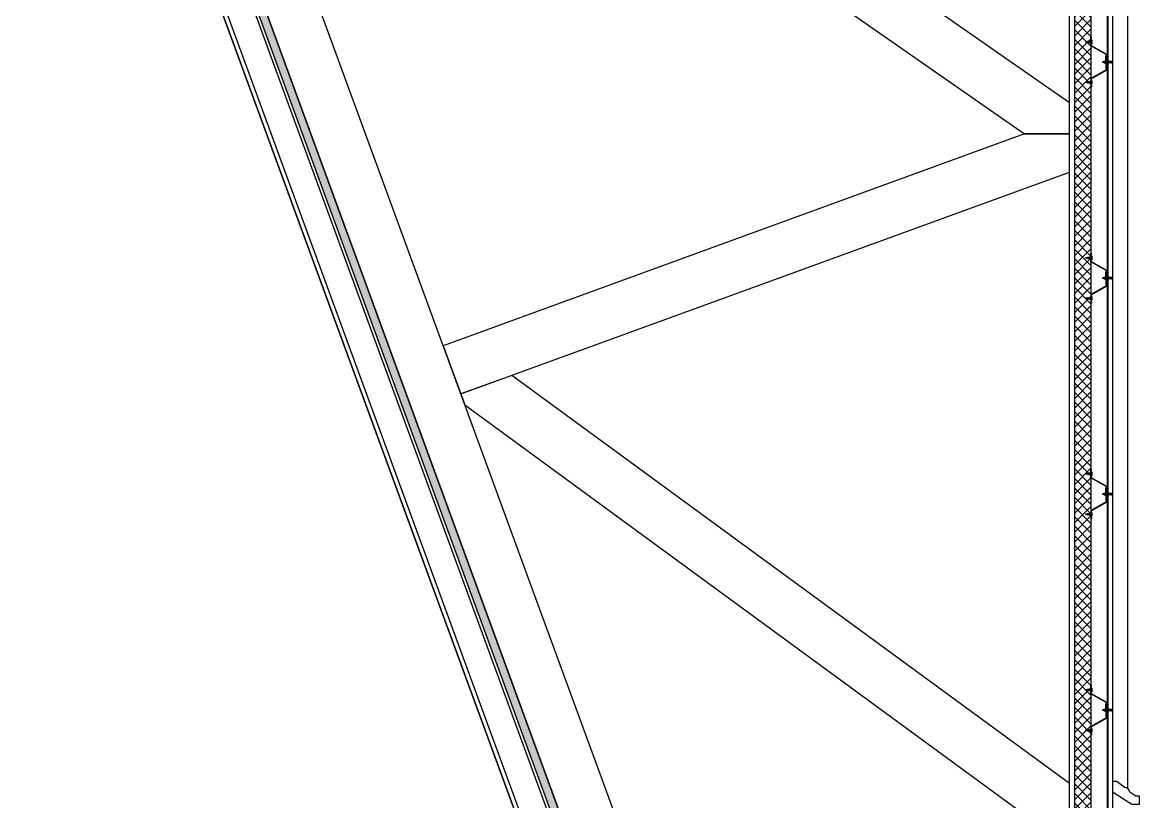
# Model space of a CAD drawing. Header units: inches. Extents: x 203 to 1065, y -1127 to 921.
# Drawn here: x 356.792 to 358.851, y 878.31 to 879.754 of the extents above; entities that cross this region are included whole.
import ezdxf

# ---------------------------------------------------------------- set-up
doc = ezdxf.new("R2010")
doc.units = ezdxf.units.IN
doc.header["$MEASUREMENT"] = 0
doc.linetypes.add('CONTINUA', pattern=[0])
for name, color, linetype in [('CORTE MUROS', 4, 'CONTINUA'), ('CORTE PERFILES Y CERCHA', 3, 'CONTINUA'), ('CORTE PROY', 8, 'CONTINUA')]:
    doc.layers.add(name, color=color, linetype=linetype)

msp = doc.modelspace()

# ---------------------------------------------------------------- hatches: boundary and pattern name
at = {"layer": 'CORTE MUROS', "ltscale": 0.5}
h = msp.add_hatch(dxfattribs=at)
h.set_pattern_fill('ANSI38', color=252, scale=0.05, angle=90.1237, style=0)
h.set_pattern_definition([(135.1236939, (355.679718, 439.0098185), (-0.00440986616, -0.004428948005), []), (225.1236939, (355.679718, 439.0098185), (-0.00439078432, -0.01326776217), [0.015625, -0.009375])])
h.paths.add_polyline_path([(356.8646, 880.809), (356.8505, 880.8038), (358.7794, 875.5395), (358.7935, 875.5446)])
at = {"layer": 'CORTE PERFILES Y CERCHA', "ltscale": 0.5}
h = msp.add_hatch(dxfattribs=at)
h.set_pattern_fill('_USER', color=251, scale=0.0125, angle=135, style=0, double=1, pattern_type=0)
h.set_pattern_definition([(135, (330.188395, 595.680693), (-0.00883883476, -0.00883883476), []), (225, (330.188395, 595.680693), (0.00883883476, -0.00883883476), [])])
h.paths.add_polyline_path([(358.7412, 875.715), (358.7412, 885.903), (358.7712, 885.903), (358.7712, 875.715)])

# ---------------------------------------------------------------- linework, layer by layer
at = {"layer": 'CORTE MUROS'}
for points in [[(356.7923, 880.7825), (358.759, 875.4153), (358.8125, 875.4349), (356.8458, 880.8021)], [(358.759, 875.4153), (356.7923, 880.7825), (356.7998, 880.7853), (358.7665, 875.418)]]:
    msp.add_lwpolyline(points, close=True, dxfattribs=at)
msp.add_lwpolyline([(356.8646, 880.809), (356.8505, 880.8038), (358.7795, 875.5395), (358.7936, 875.5447), (356.8646, 880.809)], dxfattribs=at)
at = {"layer": 'CORTE PERFILES Y CERCHA', "color": 2}
for p, q in [((358.8012, 885.8193), (358.8012, 875.7987)), ((358.8022, 885.8193), (358.8022, 875.7987)), ((358.8112, 885.8193), (358.8112, 875.7987))]:
    msp.add_line(p, q, dxfattribs=at)
at = {"layer": 'CORTE PERFILES Y CERCHA'}
for p, q in [((358.7647, 879.7182), (358.7609, 879.7174)), ((358.7609, 879.7174), (358.7616, 879.7178)), ((358.7616, 879.7174), (358.7609, 879.7174)), ((358.7609, 879.7174), (358.7616, 879.717)), ((358.7647, 879.7182), (358.7616, 879.7178)), ((358.7616, 879.717), (358.7616, 879.7174)), ((358.765, 879.7166), (358.7616, 879.717)), ((358.7651, 879.7186), (358.7647, 879.7182)), ((358.7647, 879.7182), (358.765, 879.7166)), ((358.7655, 879.7163), (358.765, 879.7166)), ((358.7651, 879.7186), (358.7655, 879.7183)), ((358.7655, 879.7163), (358.7651, 879.7186)), ((358.7664, 879.7184), (358.7655, 879.7183)), ((358.7655, 879.7183), (358.766, 879.7165)), ((358.7655, 879.7163), (358.766, 879.7165)), ((358.7669, 879.7164), (358.766, 879.7165)), ((358.7668, 879.7188), (358.7664, 879.7184)), ((358.7664, 879.7184), (358.7669, 879.7164)), ((358.7668, 879.7188), (358.7673, 879.7185)), ((358.7674, 879.716), (358.7668, 879.7188)), ((358.7674, 879.716), (358.7669, 879.7164)), ((358.7682, 879.7186), (358.7673, 879.7185)), ((358.7673, 879.7185), (358.7678, 879.7163)), ((358.7674, 879.716), (358.7678, 879.7163)), ((358.7687, 879.7162), (358.7678, 879.7163)), ((358.7686, 879.7191), (358.7682, 879.7186)), ((358.7682, 879.7186), (358.7687, 879.7162)), ((358.7686, 879.7191), (358.769, 879.7187)), ((358.7692, 879.7157), (358.7686, 879.7191)), ((358.7692, 879.7157), (358.7687, 879.7162)), ((358.77, 879.7188), (358.769, 879.7187)), ((358.769, 879.7187), (358.7697, 879.7161)), ((358.7692, 879.7157), (358.7697, 879.7161)), ((358.7707, 879.716), (358.7697, 879.7161)), ((358.7704, 879.7194), (358.77, 879.7188)), ((358.77, 879.7188), (358.7707, 879.716)), ((358.7704, 879.7194), (358.7708, 879.7189)), ((358.7711, 879.7154), (358.7704, 879.7194)), ((358.7711, 879.7154), (358.7707, 879.716)), ((358.7716, 879.719), (358.7708, 879.7189)), ((358.7708, 879.7189), (358.7716, 879.7159)), ((358.7711, 879.7154), (358.7716, 879.7159)), ((358.7712, 879.7189), (358.7712, 879.7259)), ((358.7712, 879.7104), (358.7712, 879.7155)), ((358.7716, 879.719), (358.7716, 879.7259)), ((358.7716, 879.7259), (358.7716, 879.7259)), ((358.7716, 879.724), (358.7716, 879.7259)), ((358.7716, 879.724), (358.772, 879.724)), ((358.772, 879.7209), (358.7716, 879.7204)), ((358.7716, 879.7144), (358.7716, 879.7204)), ((358.7716, 879.719), (358.7716, 879.7159)), ((358.7716, 879.7106), (358.7716, 879.7159)), ((358.772, 879.714), (358.7716, 879.7144)), ((358.772, 879.724), (358.772, 879.7259)), ((358.772, 879.7209), (358.772, 879.714)), ((358.7721, 879.721), (358.7721, 879.7139)), ((358.7729, 879.721), (358.7729, 879.7139)), ((358.7734, 879.7174), (358.7729, 879.7174)), ((358.7942, 879.6793), (358.7919, 879.68)), ((358.7943, 879.6793), (358.7947, 879.681)), ((358.7946, 879.6789), (358.7943, 879.6793)), ((358.795, 879.6813), (358.7946, 879.6789)), ((358.7946, 879.6789), (358.7949, 879.6791)), ((358.795, 879.6813), (358.7947, 879.681)), ((358.7949, 879.6791), (358.7953, 879.681)), ((358.7955, 879.6789), (358.7949, 879.6791)), ((358.795, 879.6813), (358.7953, 879.681)), ((358.7961, 879.6812), (358.7953, 879.681)), ((358.7955, 879.6789), (358.7961, 879.6812)), ((358.7958, 879.6785), (358.7955, 879.6789)), ((358.7964, 879.6815), (358.7958, 879.6785)), ((358.7958, 879.6785), (358.7962, 879.6789)), ((358.7964, 879.6815), (358.7961, 879.6812)), ((358.7962, 879.6789), (358.7967, 879.6812)), ((358.7968, 879.6789), (358.7962, 879.6789)), ((358.7964, 879.6815), (358.7967, 879.6812)), ((358.7974, 879.6812), (358.7967, 879.6812)), ((358.7968, 879.6789), (358.7974, 879.6812)), ((358.7972, 879.6785), (358.7968, 879.6789)), ((358.7977, 879.6815), (358.7972, 879.6785)), ((358.7972, 879.6785), (358.7975, 879.6789)), ((358.7977, 879.6815), (358.7974, 879.6812)), ((358.7975, 879.6789), (358.7981, 879.6812)), ((358.7982, 879.6789), (358.7975, 879.6789)), ((358.7977, 879.6815), (358.7981, 879.6812)), ((358.7987, 879.6812), (358.7981, 879.6812)), ((358.7982, 879.6789), (358.7987, 879.6812)), ((358.7985, 879.6785), (358.7982, 879.6789)), ((358.7991, 879.6815), (358.7985, 879.6785)), ((358.7985, 879.6785), (358.7989, 879.6789)), ((358.7991, 879.6815), (358.7987, 879.6812)), ((358.7989, 879.6789), (358.7994, 879.6812)), ((358.7995, 879.6789), (358.7989, 879.6789)), ((358.7991, 879.6815), (358.7994, 879.6812)), ((358.8001, 879.6812), (358.7994, 879.6812)), ((358.7995, 879.6789), (358.8001, 879.6812)), ((358.7999, 879.6785), (358.7995, 879.6789)), ((358.8004, 879.6815), (358.7999, 879.6785)), ((358.7999, 879.6785), (358.8002, 879.6789)), ((358.8004, 879.6815), (358.8001, 879.6812)), ((358.8002, 879.6789), (358.8008, 879.6812)), ((358.8009, 879.6789), (358.8002, 879.6789)), ((358.8004, 879.6815), (358.8008, 879.6812)), ((358.8014, 879.6812), (358.8008, 879.6812)), ((358.8009, 879.6789), (358.8014, 879.6812)), ((358.8012, 879.6785), (358.8009, 879.6789)), ((358.8018, 879.6815), (358.8012, 879.6785)), ((358.8012, 879.6785), (358.8016, 879.6789)), ((358.8018, 879.6815), (358.8014, 879.6812)), ((358.8016, 879.6789), (358.8021, 879.6812)), ((358.8023, 879.6789), (358.8016, 879.6789)), ((358.8018, 879.6815), (358.8021, 879.6812)), ((358.8028, 879.6812), (358.8021, 879.6812)), ((358.8028, 879.6812), (358.8021, 879.6812)), ((358.8023, 879.6789), (358.8028, 879.6812)), ((358.8023, 879.6789), (358.8028, 879.6812)), ((358.8026, 879.6785), (358.8023, 879.6789)), ((358.8032, 879.6815), (358.8026, 879.6785)), ((358.8026, 879.6785), (358.803, 879.6789)), ((358.8032, 879.6815), (358.8028, 879.6812)), ((358.803, 879.6789), (358.8035, 879.6812)), ((358.8036, 879.6789), (358.803, 879.6789)), ((358.8032, 879.6815), (358.8035, 879.6812)), ((358.8042, 879.6812), (358.8035, 879.6812)), ((358.8036, 879.6789), (358.8042, 879.6812)), ((358.8036, 879.6789), (358.8042, 879.6812)), ((358.8036, 879.6789), (358.8042, 879.6812)), ((358.804, 879.6785), (358.8036, 879.6789)), ((358.8045, 879.6815), (358.804, 879.6785)), ((358.804, 879.6785), (358.8043, 879.6789)), ((358.8045, 879.6815), (358.8042, 879.6812)), ((358.8043, 879.6789), (358.8049, 879.6812)), ((358.805, 879.6789), (358.8043, 879.6789)), ((358.8045, 879.6815), (358.8049, 879.6812)), ((358.8055, 879.6812), (358.8049, 879.6812)), ((358.805, 879.6789), (358.8055, 879.6812)), ((358.805, 879.6789), (358.8055, 879.6812)), ((358.805, 879.6789), (358.8055, 879.6812)), ((358.8053, 879.6785), (358.805, 879.6789)), ((358.8059, 879.6815), (358.8053, 879.6785)), ((358.8053, 879.6785), (358.8057, 879.6789)), ((358.8059, 879.6815), (358.8055, 879.6812)), ((358.8057, 879.6789), (358.8062, 879.6812)), ((358.8063, 879.6789), (358.8057, 879.6789)), ((358.8059, 879.6815), (358.8062, 879.6812)), ((358.8069, 879.6812), (358.8062, 879.6812)), ((358.8063, 879.6789), (358.8069, 879.6812)), ((358.8067, 879.6785), (358.8063, 879.6789)), ((358.8072, 879.6815), (358.8067, 879.6785)), ((358.8067, 879.6785), (358.807, 879.6789)), ((358.8072, 879.6815), (358.8069, 879.6812)), ((358.8072, 879.6815), (358.8069, 879.6812)), ((358.807, 879.6789), (358.8076, 879.6812)), ((358.8077, 879.6789), (358.807, 879.6789)), ((358.8072, 879.6815), (358.8076, 879.6812)), ((358.8072, 879.6815), (358.8076, 879.6812)), ((358.8082, 879.6812), (358.8076, 879.6812)), ((358.8077, 879.6789), (358.8082, 879.6812)), ((358.808, 879.6785), (358.8077, 879.6789)), ((358.8086, 879.6815), (358.808, 879.6785)), ((358.808, 879.6785), (358.8084, 879.6789)), ((358.8086, 879.6815), (358.8082, 879.6812)), ((358.8086, 879.6815), (358.8082, 879.6812)), ((358.8083, 879.6789), (358.8089, 879.6812)), ((358.8096, 879.6789), (358.8083, 879.6789)), ((358.8089, 879.6789), (358.8084, 879.6789)), ((358.8086, 879.6815), (358.8089, 879.6812)), ((358.8086, 879.6815), (358.8089, 879.6812)), ((358.8095, 879.6812), (358.8089, 879.6812)), ((358.8096, 879.6812), (358.8089, 879.6812)), ((358.8112, 879.6826), (358.8096, 879.6812)), ((358.8112, 879.6775), (358.8096, 879.6789)), ((358.8112, 879.68), (358.8108, 879.68)), ((358.8112, 879.6775), (358.8112, 879.6826)), ((358.7712, 879.6497), (358.7712, 879.6446)), ((358.7716, 879.6494), (358.7716, 879.6442)), ((358.7609, 879.6427), (358.7616, 879.6431)), ((358.7616, 879.6427), (358.7609, 879.6427)), ((358.7609, 879.6427), (358.7616, 879.6422)), ((358.7647, 879.6419), (358.7609, 879.6427)), ((358.765, 879.6434), (358.7616, 879.6431)), ((358.7616, 879.6431), (358.7616, 879.6427)), ((358.7647, 879.6419), (358.7616, 879.6422)), ((358.7647, 879.6419), (358.765, 879.6435)), ((358.7651, 879.6415), (358.7647, 879.6419)), ((358.7655, 879.6438), (358.765, 879.6435)), ((358.7655, 879.6438), (358.7651, 879.6415)), ((358.7651, 879.6415), (358.7655, 879.6418)), ((358.7655, 879.6438), (358.766, 879.6436)), ((358.7655, 879.6418), (358.766, 879.6436)), ((358.7664, 879.6417), (358.7655, 879.6418)), ((358.7669, 879.6437), (358.766, 879.6436)), ((358.7664, 879.6417), (358.7669, 879.6437)), ((358.7668, 879.6412), (358.7664, 879.6417)), ((358.7674, 879.6441), (358.7668, 879.6412)), ((358.7668, 879.6412), (358.7673, 879.6416)), ((358.7674, 879.6441), (358.7669, 879.6437)), ((358.7673, 879.6416), (358.7678, 879.6438)), ((358.7682, 879.6415), (358.7673, 879.6416)), ((358.7674, 879.6441), (358.7678, 879.6438)), ((358.7687, 879.6439), (358.7678, 879.6438)), ((358.7682, 879.6415), (358.7687, 879.6439)), ((358.7686, 879.641), (358.7682, 879.6415)), ((358.7692, 879.6444), (358.7686, 879.641)), ((358.7686, 879.641), (358.769, 879.6414)), ((358.7692, 879.6444), (358.7687, 879.6439)), ((358.769, 879.6414), (358.7697, 879.644)), ((358.77, 879.6413), (358.769, 879.6414)), ((358.7692, 879.6444), (358.7697, 879.644)), ((358.7707, 879.6441), (358.7697, 879.644)), ((358.77, 879.6413), (358.7707, 879.6441)), ((358.7704, 879.6407), (358.77, 879.6413)), ((358.7711, 879.6447), (358.7704, 879.6407)), ((358.7704, 879.6407), (358.7708, 879.6412)), ((358.7711, 879.6447), (358.7707, 879.6441)), ((358.7708, 879.6412), (358.7716, 879.6442)), ((358.7716, 879.6411), (358.7708, 879.6412)), ((358.7711, 879.6447), (358.7716, 879.6442)), ((358.7712, 879.6412), (358.7712, 879.6342)), ((358.772, 879.6461), (358.7716, 879.6457)), ((358.7716, 879.6457), (358.7716, 879.6442)), ((358.7716, 879.6411), (358.7716, 879.6442)), ((358.7716, 879.6411), (358.7716, 879.6342)), ((358.7716, 879.6411), (358.7716, 879.6397)), ((358.772, 879.6392), (358.7716, 879.6397)), ((358.7716, 879.6361), (358.7716, 879.6342)), ((358.7716, 879.6361), (358.772, 879.6361)), ((358.7716, 879.6342), (358.7716, 879.6342)), ((358.772, 879.6392), (358.772, 879.6461)), ((358.772, 879.6361), (358.772, 879.6342)), ((358.7721, 879.6391), (358.7721, 879.6462)), ((358.7729, 879.6391), (358.7729, 879.6462)), ((358.7734, 879.6427), (358.7729, 879.6427)), ((358.7712, 879.3189), (358.7712, 879.3259)), ((358.7716, 879.319), (358.7716, 879.3259)), ((358.7716, 879.3259), (358.7716, 879.3259)), ((358.7716, 879.324), (358.7716, 879.3259)), ((358.7716, 879.324), (358.772, 879.324)), ((358.772, 879.3209), (358.7716, 879.3204)), ((358.7716, 879.3144), (358.7716, 879.3204)), ((358.772, 879.324), (358.772, 879.3259)), ((358.772, 879.3209), (358.772, 879.314)), ((358.7721, 879.321), (358.7721, 879.3139)), ((358.7729, 879.321), (358.7729, 879.3139)), ((358.7647, 879.3182), (358.7609, 879.3174)), ((358.7609, 879.3174), (358.7616, 879.3178)), ((358.7616, 879.3174), (358.7609, 879.3174)), ((358.7609, 879.3174), (358.7616, 879.317)), ((358.7647, 879.3182), (358.7616, 879.3178)), ((358.7616, 879.317), (358.7616, 879.3174)), ((358.765, 879.3166), (358.7616, 879.317)), ((358.7651, 879.3186), (358.7647, 879.3182)), ((358.7647, 879.3182), (358.765, 879.3166)), ((358.7655, 879.3163), (358.765, 879.3166)), ((358.7651, 879.3186), (358.7655, 879.3183)), ((358.7655, 879.3163), (358.7651, 879.3186)), ((358.7664, 879.3184), (358.7655, 879.3183)), ((358.7655, 879.3183), (358.766, 879.3165)), ((358.7655, 879.3163), (358.766, 879.3165)), ((358.7669, 879.3164), (358.766, 879.3165)), ((358.7668, 879.3188), (358.7664, 879.3184)), ((358.7664, 879.3184), (358.7669, 879.3164)), ((358.7668, 879.3188), (358.7673, 879.3185)), ((358.7674, 879.316), (358.7668, 879.3188)), ((358.7674, 879.316), (358.7669, 879.3164)), ((358.7682, 879.3186), (358.7673, 879.3185)), ((358.7673, 879.3185), (358.7678, 879.3163)), ((358.7674, 879.316), (358.7678, 879.3163)), ((358.7687, 879.3162), (358.7678, 879.3163)), ((358.7686, 879.3191), (358.7682, 879.3186)), ((358.7682, 879.3186), (358.7687, 879.3162)), ((358.7686, 879.3191), (358.769, 879.3187)), ((358.7692, 879.3157), (358.7686, 879.3191)), ((358.7692, 879.3157), (358.7687, 879.3162)), ((358.77, 879.3188), (358.769, 879.3187)), ((358.769, 879.3187), (358.7697, 879.3161)), ((358.7692, 879.3157), (358.7697, 879.3161)), ((358.7707, 879.316), (358.7697, 879.3161)), ((358.7704, 879.3194), (358.77, 879.3188)), ((358.77, 879.3188), (358.7707, 879.316)), ((358.7704, 879.3194), (358.7708, 879.3189)), ((358.7711, 879.3154), (358.7704, 879.3194)), ((358.7711, 879.3154), (358.7707, 879.316)), ((358.7716, 879.319), (358.7708, 879.3189)), ((358.7708, 879.3189), (358.7716, 879.3159)), ((358.7711, 879.3154), (358.7716, 879.3159)), ((358.7712, 879.3104), (358.7712, 879.3155)), ((358.7716, 879.319), (358.7716, 879.3159)), ((358.7716, 879.3106), (358.7716, 879.3159)), ((358.772, 879.314), (358.7716, 879.3144)), ((358.7734, 879.3174), (358.7729, 879.3174)), ((358.7942, 879.2793), (358.7919, 879.28)), ((358.7943, 879.2793), (358.7947, 879.281)), ((358.7946, 879.2789), (358.7943, 879.2793)), ((358.795, 879.2813), (358.7946, 879.2789)), ((358.7946, 879.2789), (358.7949, 879.2791)), ((358.795, 879.2813), (358.7947, 879.281)), ((358.7949, 879.2791), (358.7953, 879.281)), ((358.7955, 879.2789), (358.7949, 879.2791)), ((358.795, 879.2813), (358.7953, 879.281)), ((358.7961, 879.2812), (358.7953, 879.281)), ((358.7955, 879.2789), (358.7961, 879.2812)), ((358.7958, 879.2785), (358.7955, 879.2789)), ((358.7964, 879.2815), (358.7958, 879.2785)), ((358.7958, 879.2785), (358.7962, 879.2789)), ((358.7964, 879.2815), (358.7961, 879.2812)), ((358.7962, 879.2789), (358.7967, 879.2812)), ((358.7968, 879.2789), (358.7962, 879.2789)), ((358.7964, 879.2815), (358.7967, 879.2812)), ((358.7974, 879.2812), (358.7967, 879.2812)), ((358.7968, 879.2789), (358.7974, 879.2812)), ((358.7972, 879.2785), (358.7968, 879.2789)), ((358.7977, 879.2815), (358.7972, 879.2785)), ((358.7972, 879.2785), (358.7975, 879.2789)), ((358.7977, 879.2815), (358.7974, 879.2812)), ((358.7975, 879.2789), (358.7981, 879.2812)), ((358.7982, 879.2789), (358.7975, 879.2789)), ((358.7977, 879.2815), (358.7981, 879.2812)), ((358.7987, 879.2812), (358.7981, 879.2812)), ((358.7982, 879.2789), (358.7987, 879.2812)), ((358.7985, 879.2785), (358.7982, 879.2789)), ((358.7991, 879.2815), (358.7985, 879.2785)), ((358.7985, 879.2785), (358.7989, 879.2789)), ((358.7991, 879.2815), (358.7987, 879.2812)), ((358.7989, 879.2789), (358.7994, 879.2812)), ((358.7995, 879.2789), (358.7989, 879.2789)), ((358.7991, 879.2815), (358.7994, 879.2812)), ((358.8001, 879.2812), (358.7994, 879.2812)), ((358.7995, 879.2789), (358.8001, 879.2812)), ((358.7999, 879.2785), (358.7995, 879.2789)), ((358.8004, 879.2815), (358.7999, 879.2785)), ((358.7999, 879.2785), (358.8002, 879.2789)), ((358.8004, 879.2815), (358.8001, 879.2812)), ((358.8002, 879.2789), (358.8008, 879.2812)), ((358.8009, 879.2789), (358.8002, 879.2789)), ((358.8004, 879.2815), (358.8008, 879.2812)), ((358.8014, 879.2812), (358.8008, 879.2812)), ((358.8009, 879.2789), (358.8014, 879.2812)), ((358.8012, 879.2785), (358.8009, 879.2789)), ((358.8018, 879.2815), (358.8012, 879.2785)), ((358.8012, 879.2785), (358.8016, 879.2789)), ((358.8018, 879.2815), (358.8014, 879.2812)), ((358.8016, 879.2789), (358.8021, 879.2812)), ((358.8023, 879.2789), (358.8016, 879.2789)), ((358.8018, 879.2815), (358.8021, 879.2812)), ((358.8028, 879.2812), (358.8021, 879.2812)), ((358.8028, 879.2812), (358.8021, 879.2812)), ((358.8023, 879.2789), (358.8028, 879.2812)), ((358.8023, 879.2789), (358.8028, 879.2812)), ((358.8026, 879.2785), (358.8023, 879.2789)), ((358.8032, 879.2815), (358.8026, 879.2785)), ((358.8026, 879.2785), (358.803, 879.2789)), ((358.8032, 879.2815), (358.8028, 879.2812)), ((358.803, 879.2789), (358.8035, 879.2812)), ((358.8036, 879.2789), (358.803, 879.2789)), ((358.8032, 879.2815), (358.8035, 879.2812)), ((358.8042, 879.2812), (358.8035, 879.2812)), ((358.8036, 879.2789), (358.8042, 879.2812)), ((358.8036, 879.2789), (358.8042, 879.2812)), ((358.8036, 879.2789), (358.8042, 879.2812)), ((358.804, 879.2785), (358.8036, 879.2789)), ((358.8045, 879.2815), (358.804, 879.2785)), ((358.804, 879.2785), (358.8043, 879.2789)), ((358.8045, 879.2815), (358.8042, 879.2812)), ((358.8043, 879.2789), (358.8049, 879.2812)), ((358.805, 879.2789), (358.8043, 879.2789)), ((358.8045, 879.2815), (358.8049, 879.2812)), ((358.8055, 879.2812), (358.8049, 879.2812)), ((358.805, 879.2789), (358.8055, 879.2812)), ((358.805, 879.2789), (358.8055, 879.2812)), ((358.805, 879.2789), (358.8055, 879.2812)), ((358.8053, 879.2785), (358.805, 879.2789)), ((358.8059, 879.2815), (358.8053, 879.2785)), ((358.8053, 879.2785), (358.8057, 879.2789)), ((358.8059, 879.2815), (358.8055, 879.2812)), ((358.8057, 879.2789), (358.8062, 879.2812)), ((358.8063, 879.2789), (358.8057, 879.2789)), ((358.8059, 879.2815), (358.8062, 879.2812)), ((358.8069, 879.2812), (358.8062, 879.2812)), ((358.8063, 879.2789), (358.8069, 879.2812)), ((358.8067, 879.2785), (358.8063, 879.2789)), ((358.8072, 879.2815), (358.8067, 879.2785)), ((358.8067, 879.2785), (358.807, 879.2789)), ((358.8072, 879.2815), (358.8069, 879.2812)), ((358.8072, 879.2815), (358.8069, 879.2812)), ((358.807, 879.2789), (358.8076, 879.2812)), ((358.8077, 879.2789), (358.807, 879.2789)), ((358.8072, 879.2815), (358.8076, 879.2812)), ((358.8072, 879.2815), (358.8076, 879.2812)), ((358.8082, 879.2812), (358.8076, 879.2812)), ((358.8077, 879.2789), (358.8082, 879.2812)), ((358.808, 879.2785), (358.8077, 879.2789)), ((358.8086, 879.2815), (358.808, 879.2785)), ((358.808, 879.2785), (358.8084, 879.2789)), ((358.8086, 879.2815), (358.8082, 879.2812)), ((358.8086, 879.2815), (358.8082, 879.2812)), ((358.8083, 879.2789), (358.8089, 879.2812)), ((358.8096, 879.2789), (358.8083, 879.2789)), ((358.8089, 879.2789), (358.8084, 879.2789)), ((358.8086, 879.2815), (358.8089, 879.2812)), ((358.8086, 879.2815), (358.8089, 879.2812)), ((358.8095, 879.2812), (358.8089, 879.2812)), ((358.8096, 879.2812), (358.8089, 879.2812)), ((358.8112, 879.2826), (358.8096, 879.2812)), ((358.8112, 879.2775), (358.8096, 879.2789)), ((358.8112, 879.28), (358.8108, 879.28)), ((358.8112, 879.2775), (358.8112, 879.2826)), ((358.7609, 879.2427), (358.7616, 879.2431)), ((358.7616, 879.2427), (358.7609, 879.2427)), ((358.7609, 879.2427), (358.7616, 879.2422)), ((358.7647, 879.2419), (358.7609, 879.2427)), ((358.765, 879.2434), (358.7616, 879.2431)), ((358.7616, 879.2431), (358.7616, 879.2427)), ((358.7647, 879.2419), (358.7616, 879.2422)), ((358.7647, 879.2419), (358.765, 879.2435)), ((358.7651, 879.2415), (358.7647, 879.2419)), ((358.7655, 879.2438), (358.765, 879.2435)), ((358.7655, 879.2438), (358.7651, 879.2415)), ((358.7651, 879.2415), (358.7655, 879.2418)), ((358.7655, 879.2438), (358.766, 879.2436)), ((358.7655, 879.2418), (358.766, 879.2436)), ((358.7664, 879.2417), (358.7655, 879.2418)), ((358.7669, 879.2437), (358.766, 879.2436)), ((358.7664, 879.2417), (358.7669, 879.2437)), ((358.7668, 879.2412), (358.7664, 879.2417)), ((358.7674, 879.2441), (358.7668, 879.2412)), ((358.7668, 879.2412), (358.7673, 879.2416)), ((358.7674, 879.2441), (358.7669, 879.2437)), ((358.7673, 879.2416), (358.7678, 879.2438)), ((358.7682, 879.2415), (358.7673, 879.2416)), ((358.7674, 879.2441), (358.7678, 879.2438)), ((358.7687, 879.2439), (358.7678, 879.2438)), ((358.7682, 879.2415), (358.7687, 879.2439)), ((358.7686, 879.241), (358.7682, 879.2415)), ((358.7692, 879.2444), (358.7686, 879.241)), ((358.7686, 879.241), (358.769, 879.2414)), ((358.7692, 879.2444), (358.7687, 879.2439)), ((358.769, 879.2414), (358.7697, 879.244)), ((358.77, 879.2413), (358.769, 879.2414)), ((358.7692, 879.2444), (358.7697, 879.244)), ((358.7707, 879.2441), (358.7697, 879.244)), ((358.77, 879.2413), (358.7707, 879.2441)), ((358.7704, 879.2407), (358.77, 879.2413)), ((358.7711, 879.2447), (358.7704, 879.2407)), ((358.7704, 879.2407), (358.7708, 879.2412)), ((358.7711, 879.2447), (358.7707, 879.2441)), ((358.7708, 879.2412), (358.7716, 879.2442)), ((358.7716, 879.2411), (358.7708, 879.2412)), ((358.7711, 879.2447), (358.7716, 879.2442)), ((358.7712, 879.2497), (358.7712, 879.2446)), ((358.7712, 879.2412), (358.7712, 879.2342)), ((358.7716, 879.2494), (358.7716, 879.2442)), ((358.772, 879.2461), (358.7716, 879.2457)), ((358.7716, 879.2457), (358.7716, 879.2442)), ((358.7716, 879.2411), (358.7716, 879.2442)), ((358.7716, 879.2411), (358.7716, 879.2342)), ((358.7716, 879.2411), (358.7716, 879.2397)), ((358.772, 879.2392), (358.7716, 879.2397)), ((358.772, 879.2392), (358.772, 879.2461)), ((358.7721, 879.2391), (358.7721, 879.2462)), ((358.7729, 879.2391), (358.7729, 879.2462)), ((358.7734, 879.2427), (358.7729, 879.2427)), ((358.7716, 879.2361), (358.7716, 879.2342)), ((358.7716, 879.2361), (358.772, 879.2361)), ((358.7716, 879.2342), (358.7716, 879.2342)), ((358.772, 879.2361), (358.772, 879.2342)), ((358.7647, 878.9182), (358.7609, 878.9174)), ((358.7609, 878.9174), (358.7616, 878.9178)), ((358.7616, 878.9174), (358.7609, 878.9174)), ((358.7609, 878.9174), (358.7616, 878.917)), ((358.7647, 878.9182), (358.7616, 878.9178)), ((358.7616, 878.917), (358.7616, 878.9174)), ((358.765, 878.9166), (358.7616, 878.917)), ((358.7651, 878.9186), (358.7647, 878.9182)), ((358.7647, 878.9182), (358.765, 878.9166)), ((358.7655, 878.9163), (358.765, 878.9166)), ((358.7651, 878.9186), (358.7655, 878.9183)), ((358.7655, 878.9163), (358.7651, 878.9186)), ((358.7664, 878.9184), (358.7655, 878.9183)), ((358.7655, 878.9183), (358.766, 878.9165)), ((358.7655, 878.9163), (358.766, 878.9165)), ((358.7669, 878.9164), (358.766, 878.9165)), ((358.7668, 878.9188), (358.7664, 878.9184)), ((358.7664, 878.9184), (358.7669, 878.9164)), ((358.7668, 878.9188), (358.7673, 878.9185)), ((358.7674, 878.916), (358.7668, 878.9188)), ((358.7674, 878.916), (358.7669, 878.9164)), ((358.7682, 878.9186), (358.7673, 878.9185)), ((358.7673, 878.9185), (358.7678, 878.9163)), ((358.7674, 878.916), (358.7678, 878.9163)), ((358.7687, 878.9162), (358.7678, 878.9163)), ((358.7686, 878.9191), (358.7682, 878.9186)), ((358.7682, 878.9186), (358.7687, 878.9162)), ((358.7686, 878.9191), (358.769, 878.9187)), ((358.7692, 878.9157), (358.7686, 878.9191)), ((358.7692, 878.9157), (358.7687, 878.9162)), ((358.77, 878.9188), (358.769, 878.9187)), ((358.769, 878.9187), (358.7697, 878.9161)), ((358.7692, 878.9157), (358.7697, 878.9161)), ((358.7707, 878.916), (358.7697, 878.9161)), ((358.7704, 878.9194), (358.77, 878.9188)), ((358.77, 878.9188), (358.7707, 878.916)), ((358.7704, 878.9194), (358.7708, 878.9189)), ((358.7711, 878.9154), (358.7704, 878.9194)), ((358.7711, 878.9154), (358.7707, 878.916)), ((358.7716, 878.919), (358.7708, 878.9189)), ((358.7708, 878.9189), (358.7716, 878.9159)), ((358.7711, 878.9154), (358.7716, 878.9159)), ((358.7712, 878.9189), (358.7712, 878.9259)), ((358.7712, 878.9104), (358.7712, 878.9155)), ((358.7716, 878.919), (358.7716, 878.9259)), ((358.7716, 878.9259), (358.7716, 878.9259)), ((358.7716, 878.924), (358.7716, 878.9259)), ((358.7716, 878.924), (358.772, 878.924)), ((358.772, 878.9209), (358.7716, 878.9204)), ((358.7716, 878.9144), (358.7716, 878.9204)), ((358.7716, 878.919), (358.7716, 878.9159)), ((358.7716, 878.9106), (358.7716, 878.9159)), ((358.772, 878.914), (358.7716, 878.9144)), ((358.772, 878.924), (358.772, 878.9259)), ((358.772, 878.9209), (358.772, 878.914)), ((358.7721, 878.921), (358.7721, 878.9139)), ((358.7729, 878.921), (358.7729, 878.9139)), ((358.7734, 878.9174), (358.7729, 878.9174)), ((358.7942, 878.8793), (358.7919, 878.88)), ((358.7943, 878.8793), (358.7947, 878.881)), ((358.7946, 878.8789), (358.7943, 878.8793)), ((358.795, 878.8813), (358.7946, 878.8789)), ((358.7946, 878.8789), (358.7949, 878.8791)), ((358.795, 878.8813), (358.7947, 878.881)), ((358.7949, 878.8791), (358.7953, 878.881)), ((358.7955, 878.8789), (358.7949, 878.8791)), ((358.795, 878.8813), (358.7953, 878.881)), ((358.7961, 878.8812), (358.7953, 878.881)), ((358.7955, 878.8789), (358.7961, 878.8812)), ((358.7958, 878.8785), (358.7955, 878.8789)), ((358.7964, 878.8815), (358.7958, 878.8785)), ((358.7958, 878.8785), (358.7962, 878.8789)), ((358.7964, 878.8815), (358.7961, 878.8812)), ((358.7962, 878.8789), (358.7967, 878.8812)), ((358.7968, 878.8789), (358.7962, 878.8789)), ((358.7964, 878.8815), (358.7967, 878.8812)), ((358.7974, 878.8812), (358.7967, 878.8812)), ((358.7968, 878.8789), (358.7974, 878.8812)), ((358.7972, 878.8785), (358.7968, 878.8789)), ((358.7977, 878.8815), (358.7972, 878.8785)), ((358.7972, 878.8785), (358.7975, 878.8789)), ((358.7977, 878.8815), (358.7974, 878.8812)), ((358.7975, 878.8789), (358.7981, 878.8812)), ((358.7982, 878.8789), (358.7975, 878.8789)), ((358.7977, 878.8815), (358.7981, 878.8812)), ((358.7987, 878.8812), (358.7981, 878.8812)), ((358.7982, 878.8789), (358.7987, 878.8812)), ((358.7985, 878.8785), (358.7982, 878.8789)), ((358.7991, 878.8815), (358.7985, 878.8785)), ((358.7985, 878.8785), (358.7989, 878.8789)), ((358.7991, 878.8815), (358.7987, 878.8812)), ((358.7989, 878.8789), (358.7994, 878.8812)), ((358.7995, 878.8789), (358.7989, 878.8789)), ((358.7991, 878.8815), (358.7994, 878.8812)), ((358.8001, 878.8812), (358.7994, 878.8812)), ((358.7995, 878.8789), (358.8001, 878.8812)), ((358.7999, 878.8785), (358.7995, 878.8789)), ((358.8004, 878.8815), (358.7999, 878.8785)), ((358.7999, 878.8785), (358.8002, 878.8789)), ((358.8004, 878.8815), (358.8001, 878.8812)), ((358.8002, 878.8789), (358.8008, 878.8812)), ((358.8009, 878.8789), (358.8002, 878.8789)), ((358.8004, 878.8815), (358.8008, 878.8812)), ((358.8014, 878.8812), (358.8008, 878.8812)), ((358.8009, 878.8789), (358.8014, 878.8812)), ((358.8012, 878.8785), (358.8009, 878.8789)), ((358.8018, 878.8815), (358.8012, 878.8785)), ((358.8012, 878.8785), (358.8016, 878.8789)), ((358.8018, 878.8815), (358.8014, 878.8812)), ((358.8016, 878.8789), (358.8021, 878.8812)), ((358.8023, 878.8789), (358.8016, 878.8789)), ((358.8018, 878.8815), (358.8021, 878.8812)), ((358.8028, 878.8812), (358.8021, 878.8812)), ((358.8028, 878.8812), (358.8021, 878.8812)), ((358.8023, 878.8789), (358.8028, 878.8812)), ((358.8023, 878.8789), (358.8028, 878.8812)), ((358.8026, 878.8785), (358.8023, 878.8789)), ((358.8032, 878.8815), (358.8026, 878.8785)), ((358.8026, 878.8785), (358.803, 878.8789)), ((358.8032, 878.8815), (358.8028, 878.8812)), ((358.803, 878.8789), (358.8035, 878.8812)), ((358.8036, 878.8789), (358.803, 878.8789)), ((358.8032, 878.8815), (358.8035, 878.8812)), ((358.8042, 878.8812), (358.8035, 878.8812)), ((358.8036, 878.8789), (358.8042, 878.8812)), ((358.8036, 878.8789), (358.8042, 878.8812)), ((358.8036, 878.8789), (358.8042, 878.8812)), ((358.804, 878.8785), (358.8036, 878.8789)), ((358.8045, 878.8815), (358.804, 878.8785)), ((358.804, 878.8785), (358.8043, 878.8789)), ((358.8045, 878.8815), (358.8042, 878.8812)), ((358.8043, 878.8789), (358.8049, 878.8812)), ((358.805, 878.8789), (358.8043, 878.8789)), ((358.8045, 878.8815), (358.8049, 878.8812)), ((358.8055, 878.8812), (358.8049, 878.8812)), ((358.805, 878.8789), (358.8055, 878.8812)), ((358.805, 878.8789), (358.8055, 878.8812)), ((358.805, 878.8789), (358.8055, 878.8812)), ((358.8053, 878.8785), (358.805, 878.8789)), ((358.8059, 878.8815), (358.8053, 878.8785)), ((358.8053, 878.8785), (358.8057, 878.8789)), ((358.8059, 878.8815), (358.8055, 878.8812)), ((358.8057, 878.8789), (358.8062, 878.8812)), ((358.8063, 878.8789), (358.8057, 878.8789)), ((358.8059, 878.8815), (358.8062, 878.8812)), ((358.8069, 878.8812), (358.8062, 878.8812)), ((358.8063, 878.8789), (358.8069, 878.8812)), ((358.8067, 878.8785), (358.8063, 878.8789)), ((358.8072, 878.8815), (358.8067, 878.8785)), ((358.8067, 878.8785), (358.807, 878.8789)), ((358.8072, 878.8815), (358.8069, 878.8812)), ((358.8072, 878.8815), (358.8069, 878.8812)), ((358.807, 878.8789), (358.8076, 878.8812)), ((358.8077, 878.8789), (358.807, 878.8789)), ((358.8072, 878.8815), (358.8076, 878.8812)), ((358.8072, 878.8815), (358.8076, 878.8812)), ((358.8082, 878.8812), (358.8076, 878.8812)), ((358.8077, 878.8789), (358.8082, 878.8812)), ((358.808, 878.8785), (358.8077, 878.8789)), ((358.8086, 878.8815), (358.808, 878.8785)), ((358.808, 878.8785), (358.8084, 878.8789)), ((358.8086, 878.8815), (358.8082, 878.8812)), ((358.8086, 878.8815), (358.8082, 878.8812)), ((358.8083, 878.8789), (358.8089, 878.8812)), ((358.8096, 878.8789), (358.8083, 878.8789)), ((358.8089, 878.8789), (358.8084, 878.8789)), ((358.8086, 878.8815), (358.8089, 878.8812)), ((358.8086, 878.8815), (358.8089, 878.8812)), ((358.8095, 878.8812), (358.8089, 878.8812)), ((358.8096, 878.8812), (358.8089, 878.8812)), ((358.8112, 878.8826), (358.8096, 878.8812)), ((358.8112, 878.8775), (358.8096, 878.8789)), ((358.8112, 878.88), (358.8108, 878.88)), ((358.8112, 878.8775), (358.8112, 878.8826)), ((358.7712, 878.8497), (358.7712, 878.8446)), ((358.7716, 878.8494), (358.7716, 878.8442)), ((358.7721, 878.8391), (358.7721, 878.8462)), ((358.7729, 878.8391), (358.7729, 878.8462)), ((358.7609, 878.8427), (358.7616, 878.8431)), ((358.7616, 878.8427), (358.7609, 878.8427)), ((358.7609, 878.8427), (358.7616, 878.8422)), ((358.7647, 878.8419), (358.7609, 878.8427)), ((358.765, 878.8434), (358.7616, 878.8431)), ((358.7616, 878.8431), (358.7616, 878.8427)), ((358.7647, 878.8419), (358.7616, 878.8422)), ((358.7647, 878.8419), (358.765, 878.8435)), ((358.7651, 878.8415), (358.7647, 878.8419)), ((358.7655, 878.8438), (358.765, 878.8435)), ((358.7655, 878.8438), (358.7651, 878.8415)), ((358.7651, 878.8415), (358.7655, 878.8418)), ((358.7655, 878.8438), (358.766, 878.8436)), ((358.7655, 878.8418), (358.766, 878.8436)), ((358.7664, 878.8417), (358.7655, 878.8418)), ((358.7669, 878.8437), (358.766, 878.8436)), ((358.7664, 878.8417), (358.7669, 878.8437)), ((358.7668, 878.8412), (358.7664, 878.8417)), ((358.7674, 878.8441), (358.7668, 878.8412)), ((358.7668, 878.8412), (358.7673, 878.8416)), ((358.7674, 878.8441), (358.7669, 878.8437)), ((358.7673, 878.8416), (358.7678, 878.8438)), ((358.7682, 878.8415), (358.7673, 878.8416)), ((358.7674, 878.8441), (358.7678, 878.8438)), ((358.7687, 878.8439), (358.7678, 878.8438)), ((358.7682, 878.8415), (358.7687, 878.8439)), ((358.7686, 878.841), (358.7682, 878.8415)), ((358.7692, 878.8444), (358.7686, 878.841)), ((358.7686, 878.841), (358.769, 878.8414)), ((358.7692, 878.8444), (358.7687, 878.8439)), ((358.769, 878.8414), (358.7697, 878.844)), ((358.77, 878.8413), (358.769, 878.8414)), ((358.7692, 878.8444), (358.7697, 878.844)), ((358.7707, 878.8441), (358.7697, 878.844)), ((358.77, 878.8413), (358.7707, 878.8441)), ((358.7704, 878.8407), (358.77, 878.8413)), ((358.7711, 878.8447), (358.7704, 878.8407)), ((358.7704, 878.8407), (358.7708, 878.8412)), ((358.7711, 878.8447), (358.7707, 878.8441)), ((358.7708, 878.8412), (358.7716, 878.8442)), ((358.7716, 878.8411), (358.7708, 878.8412)), ((358.7711, 878.8447), (358.7716, 878.8442)), ((358.7712, 878.8412), (358.7712, 878.8342)), ((358.772, 878.8461), (358.7716, 878.8457)), ((358.7716, 878.8457), (358.7716, 878.8442)), ((358.7716, 878.8411), (358.7716, 878.8442)), ((358.7716, 878.8411), (358.7716, 878.8342)), ((358.7716, 878.8411), (358.7716, 878.8397)), ((358.772, 878.8392), (358.7716, 878.8397)), ((358.7716, 878.8361), (358.7716, 878.8342)), ((358.7716, 878.8361), (358.772, 878.8361)), ((358.7716, 878.8342), (358.7716, 878.8342)), ((358.772, 878.8392), (358.772, 878.8461)), ((358.772, 878.8361), (358.772, 878.8342)), ((358.7734, 878.8427), (358.7729, 878.8427)), ((358.7647, 878.5182), (358.7609, 878.5174)), ((358.7609, 878.5174), (358.7616, 878.5178)), ((358.7616, 878.5174), (358.7609, 878.5174)), ((358.7609, 878.5174), (358.7616, 878.517)), ((358.7647, 878.5182), (358.7616, 878.5178)), ((358.7616, 878.517), (358.7616, 878.5174)), ((358.765, 878.5166), (358.7616, 878.517)), ((358.7651, 878.5186), (358.7647, 878.5182)), ((358.7647, 878.5182), (358.765, 878.5166)), ((358.7651, 878.5186), (358.7655, 878.5183)), ((358.7655, 878.5163), (358.7651, 878.5186)), ((358.7664, 878.5184), (358.7655, 878.5183)), ((358.7655, 878.5183), (358.766, 878.5165)), ((358.7668, 878.5188), (358.7664, 878.5184)), ((358.7664, 878.5184), (358.7669, 878.5164)), ((358.7668, 878.5188), (358.7673, 878.5185)), ((358.7674, 878.516), (358.7668, 878.5188)), ((358.7682, 878.5186), (358.7673, 878.5185)), ((358.7673, 878.5185), (358.7678, 878.5163)), ((358.7686, 878.5191), (358.7682, 878.5186)), ((358.7682, 878.5186), (358.7687, 878.5162)), ((358.7686, 878.5191), (358.769, 878.5187)), ((358.7692, 878.5157), (358.7686, 878.5191)), ((358.77, 878.5188), (358.769, 878.5187)), ((358.769, 878.5187), (358.7697, 878.5161)), ((358.7704, 878.5194), (358.77, 878.5188)), ((358.77, 878.5188), (358.7707, 878.516)), ((358.7704, 878.5194), (358.7708, 878.5189)), ((358.7711, 878.5154), (358.7704, 878.5194)), ((358.7716, 878.519), (358.7708, 878.5189)), ((358.7708, 878.5189), (358.7716, 878.5159)), ((358.7712, 878.5189), (358.7712, 878.5259)), ((358.7716, 878.519), (358.7716, 878.5259)), ((358.7716, 878.5259), (358.7716, 878.5259)), ((358.7716, 878.524), (358.7716, 878.5259)), ((358.7716, 878.524), (358.772, 878.524)), ((358.772, 878.5209), (358.7716, 878.5204)), ((358.7716, 878.5144), (358.7716, 878.5204)), ((358.7716, 878.519), (358.7716, 878.5159)), ((358.772, 878.524), (358.772, 878.5259)), ((358.772, 878.5209), (358.772, 878.514)), ((358.7721, 878.521), (358.7721, 878.5139)), ((358.7729, 878.521), (358.7729, 878.5139)), ((358.7734, 878.5174), (358.7729, 878.5174)), ((358.7655, 878.5163), (358.765, 878.5166)), ((358.7655, 878.5163), (358.766, 878.5165)), ((358.7669, 878.5164), (358.766, 878.5165)), ((358.7674, 878.516), (358.7669, 878.5164)), ((358.7674, 878.516), (358.7678, 878.5163)), ((358.7687, 878.5162), (358.7678, 878.5163)), ((358.7692, 878.5157), (358.7687, 878.5162)), ((358.7692, 878.5157), (358.7697, 878.5161)), ((358.7707, 878.516), (358.7697, 878.5161)), ((358.7711, 878.5154), (358.7707, 878.516)), ((358.7711, 878.5154), (358.7716, 878.5159)), ((358.7712, 878.5104), (358.7712, 878.5155)), ((358.7716, 878.5106), (358.7716, 878.5159)), ((358.772, 878.514), (358.7716, 878.5144)), ((358.7942, 878.4793), (358.7919, 878.48)), ((358.7943, 878.4793), (358.7947, 878.481)), ((358.7946, 878.4789), (358.7943, 878.4793)), ((358.795, 878.4813), (358.7946, 878.4789)), ((358.7946, 878.4789), (358.7949, 878.4791)), ((358.795, 878.4813), (358.7947, 878.481)), ((358.7949, 878.4791), (358.7953, 878.481)), ((358.7955, 878.4789), (358.7949, 878.4791)), ((358.795, 878.4813), (358.7953, 878.481)), ((358.7961, 878.4812), (358.7953, 878.481)), ((358.7955, 878.4789), (358.7961, 878.4812)), ((358.7958, 878.4785), (358.7955, 878.4789)), ((358.7964, 878.4815), (358.7958, 878.4785)), ((358.7958, 878.4785), (358.7962, 878.4789)), ((358.7964, 878.4815), (358.7961, 878.4812)), ((358.7962, 878.4789), (358.7967, 878.4812)), ((358.7968, 878.4789), (358.7962, 878.4789)), ((358.7964, 878.4815), (358.7967, 878.4812)), ((358.7974, 878.4812), (358.7967, 878.4812)), ((358.7968, 878.4789), (358.7974, 878.4812)), ((358.7972, 878.4785), (358.7968, 878.4789)), ((358.7977, 878.4815), (358.7972, 878.4785)), ((358.7972, 878.4785), (358.7975, 878.4789)), ((358.7977, 878.4815), (358.7974, 878.4812)), ((358.7975, 878.4789), (358.7981, 878.4812)), ((358.7982, 878.4789), (358.7975, 878.4789)), ((358.7977, 878.4815), (358.7981, 878.4812)), ((358.7987, 878.4812), (358.7981, 878.4812)), ((358.7982, 878.4789), (358.7987, 878.4812)), ((358.7985, 878.4785), (358.7982, 878.4789)), ((358.7991, 878.4815), (358.7985, 878.4785)), ((358.7985, 878.4785), (358.7989, 878.4789)), ((358.7991, 878.4815), (358.7987, 878.4812)), ((358.7989, 878.4789), (358.7994, 878.4812)), ((358.7995, 878.4789), (358.7989, 878.4789)), ((358.7991, 878.4815), (358.7994, 878.4812)), ((358.8001, 878.4812), (358.7994, 878.4812)), ((358.7995, 878.4789), (358.8001, 878.4812)), ((358.7999, 878.4785), (358.7995, 878.4789)), ((358.8004, 878.4815), (358.7999, 878.4785)), ((358.7999, 878.4785), (358.8002, 878.4789)), ((358.8004, 878.4815), (358.8001, 878.4812)), ((358.8002, 878.4789), (358.8008, 878.4812)), ((358.8009, 878.4789), (358.8002, 878.4789)), ((358.8004, 878.4815), (358.8008, 878.4812)), ((358.8014, 878.4812), (358.8008, 878.4812)), ((358.8009, 878.4789), (358.8014, 878.4812)), ((358.8012, 878.4785), (358.8009, 878.4789)), ((358.8018, 878.4815), (358.8012, 878.4785)), ((358.8012, 878.4785), (358.8016, 878.4789)), ((358.8018, 878.4815), (358.8014, 878.4812)), ((358.8016, 878.4789), (358.8021, 878.4812)), ((358.8023, 878.4789), (358.8016, 878.4789)), ((358.8018, 878.4815), (358.8021, 878.4812)), ((358.8028, 878.4812), (358.8021, 878.4812)), ((358.8028, 878.4812), (358.8021, 878.4812)), ((358.8023, 878.4789), (358.8028, 878.4812)), ((358.8023, 878.4789), (358.8028, 878.4812)), ((358.8026, 878.4785), (358.8023, 878.4789)), ((358.8032, 878.4815), (358.8026, 878.4785)), ((358.8026, 878.4785), (358.803, 878.4789)), ((358.8032, 878.4815), (358.8028, 878.4812)), ((358.803, 878.4789), (358.8035, 878.4812)), ((358.8036, 878.4789), (358.803, 878.4789)), ((358.8032, 878.4815), (358.8035, 878.4812)), ((358.8042, 878.4812), (358.8035, 878.4812)), ((358.8036, 878.4789), (358.8042, 878.4812)), ((358.8036, 878.4789), (358.8042, 878.4812)), ((358.8036, 878.4789), (358.8042, 878.4812)), ((358.804, 878.4785), (358.8036, 878.4789)), ((358.8045, 878.4815), (358.804, 878.4785)), ((358.804, 878.4785), (358.8043, 878.4789)), ((358.8045, 878.4815), (358.8042, 878.4812)), ((358.8043, 878.4789), (358.8049, 878.4812)), ((358.805, 878.4789), (358.8043, 878.4789)), ((358.8045, 878.4815), (358.8049, 878.4812)), ((358.8055, 878.4812), (358.8049, 878.4812)), ((358.805, 878.4789), (358.8055, 878.4812)), ((358.805, 878.4789), (358.8055, 878.4812)), ((358.805, 878.4789), (358.8055, 878.4812)), ((358.8053, 878.4785), (358.805, 878.4789)), ((358.8059, 878.4815), (358.8053, 878.4785)), ((358.8053, 878.4785), (358.8057, 878.4789)), ((358.8059, 878.4815), (358.8055, 878.4812)), ((358.8057, 878.4789), (358.8062, 878.4812)), ((358.8063, 878.4789), (358.8057, 878.4789)), ((358.8059, 878.4815), (358.8062, 878.4812)), ((358.8069, 878.4812), (358.8062, 878.4812)), ((358.8063, 878.4789), (358.8069, 878.4812)), ((358.8067, 878.4785), (358.8063, 878.4789)), ((358.8072, 878.4815), (358.8067, 878.4785)), ((358.8067, 878.4785), (358.807, 878.4789)), ((358.8072, 878.4815), (358.8069, 878.4812)), ((358.8072, 878.4815), (358.8069, 878.4812)), ((358.807, 878.4789), (358.8076, 878.4812)), ((358.8077, 878.4789), (358.807, 878.4789)), ((358.8072, 878.4815), (358.8076, 878.4812)), ((358.8072, 878.4815), (358.8076, 878.4812)), ((358.8082, 878.4812), (358.8076, 878.4812)), ((358.8077, 878.4789), (358.8082, 878.4812)), ((358.808, 878.4785), (358.8077, 878.4789)), ((358.8086, 878.4815), (358.808, 878.4785)), ((358.808, 878.4785), (358.8084, 878.4789)), ((358.8086, 878.4815), (358.8082, 878.4812)), ((358.8086, 878.4815), (358.8082, 878.4812)), ((358.8083, 878.4789), (358.8089, 878.4812)), ((358.8096, 878.4789), (358.8083, 878.4789)), ((358.8089, 878.4789), (358.8084, 878.4789)), ((358.8086, 878.4815), (358.8089, 878.4812)), ((358.8086, 878.4815), (358.8089, 878.4812)), ((358.8095, 878.4812), (358.8089, 878.4812)), ((358.8096, 878.4812), (358.8089, 878.4812)), ((358.8112, 878.4826), (358.8096, 878.4812)), ((358.8112, 878.4775), (358.8096, 878.4789)), ((358.8112, 878.48), (358.8108, 878.48)), ((358.8112, 878.4775), (358.8112, 878.4826)), ((358.7609, 878.4427), (358.7616, 878.4431)), ((358.7616, 878.4427), (358.7609, 878.4427)), ((358.7609, 878.4427), (358.7616, 878.4422)), ((358.7647, 878.4419), (358.7609, 878.4427)), ((358.765, 878.4434), (358.7616, 878.4431)), ((358.7616, 878.4431), (358.7616, 878.4427)), ((358.7647, 878.4419), (358.7616, 878.4422)), ((358.7647, 878.4419), (358.765, 878.4435)), ((358.7651, 878.4415), (358.7647, 878.4419)), ((358.7655, 878.4438), (358.765, 878.4435)), ((358.7655, 878.4438), (358.7651, 878.4415)), ((358.7651, 878.4415), (358.7655, 878.4418)), ((358.7655, 878.4438), (358.766, 878.4436)), ((358.7655, 878.4418), (358.766, 878.4436)), ((358.7664, 878.4417), (358.7655, 878.4418)), ((358.7669, 878.4437), (358.766, 878.4436)), ((358.7664, 878.4417), (358.7669, 878.4437)), ((358.7668, 878.4412), (358.7664, 878.4417)), ((358.7674, 878.4441), (358.7668, 878.4412)), ((358.7668, 878.4412), (358.7673, 878.4416)), ((358.7674, 878.4441), (358.7669, 878.4437)), ((358.7673, 878.4416), (358.7678, 878.4438)), ((358.7682, 878.4415), (358.7673, 878.4416)), ((358.7674, 878.4441), (358.7678, 878.4438)), ((358.7687, 878.4439), (358.7678, 878.4438)), ((358.7682, 878.4415), (358.7687, 878.4439)), ((358.7686, 878.441), (358.7682, 878.4415)), ((358.7692, 878.4444), (358.7686, 878.441)), ((358.7686, 878.441), (358.769, 878.4414)), ((358.7692, 878.4444), (358.7687, 878.4439)), ((358.769, 878.4414), (358.7697, 878.444)), ((358.77, 878.4413), (358.769, 878.4414)), ((358.7692, 878.4444), (358.7697, 878.444)), ((358.7707, 878.4441), (358.7697, 878.444)), ((358.77, 878.4413), (358.7707, 878.4441)), ((358.7704, 878.4407), (358.77, 878.4413)), ((358.7711, 878.4447), (358.7704, 878.4407)), ((358.7704, 878.4407), (358.7708, 878.4412)), ((358.7711, 878.4447), (358.7707, 878.4441)), ((358.7708, 878.4412), (358.7716, 878.4442)), ((358.7716, 878.4411), (358.7708, 878.4412)), ((358.7711, 878.4447), (358.7716, 878.4442)), ((358.7712, 878.4497), (358.7712, 878.4446)), ((358.7712, 878.4412), (358.7712, 878.4342)), ((358.7716, 878.4494), (358.7716, 878.4442)), ((358.772, 878.4461), (358.7716, 878.4457)), ((358.7716, 878.4457), (358.7716, 878.4442)), ((358.7716, 878.4411), (358.7716, 878.4442)), ((358.7716, 878.4411), (358.7716, 878.4342)), ((358.7716, 878.4411), (358.7716, 878.4397)), ((358.772, 878.4392), (358.7716, 878.4397)), ((358.7716, 878.4361), (358.7716, 878.4342)), ((358.7716, 878.4361), (358.772, 878.4361)), ((358.772, 878.4392), (358.772, 878.4461)), ((358.772, 878.4361), (358.772, 878.4342)), ((358.7721, 878.4391), (358.7721, 878.4462)), ((358.7729, 878.4391), (358.7729, 878.4462)), ((358.7734, 878.4427), (358.7729, 878.4427)), ((358.7716, 878.4342), (358.7716, 878.4342))]:
    msp.add_line(p, q, dxfattribs=at)
for points in [[(358.7312, 875.715), (358.7312, 885.903), (358.7712, 885.903), (358.7712, 875.715)], [(356.9658, 880.809), (356.8646, 880.809), (358.7312, 875.715), (358.7312, 875.9911)], [(358.6481, 879.547), (358.7312, 879.547), (358.7312, 879.6049), (357.0707, 880.7615), (356.9832, 880.7615), (357.0102, 880.6879)], [(357.6047, 879.0655), (358.7312, 879.4761), (358.7312, 879.547), (358.6481, 879.547), (357.5719, 879.1549)], [(358.6508, 878.285), (358.7312, 878.285), (358.7312, 878.3439), (357.6987, 879.0998), (357.6047, 879.0655), (357.6119, 879.0456)]]:
    msp.add_lwpolyline(points, close=True, dxfattribs=at)
at = {"layer": 'CORTE PERFILES Y CERCHA', "color": 2}
msp.add_lwpolyline([(358.7412, 875.715), (358.7412, 885.903), (358.7712, 885.903), (358.7712, 875.715)], close=True, dxfattribs=at)
at = {"layer": 'CORTE PERFILES Y CERCHA'}
for points in [[(358.7988, 879.6812), (358.7988, 879.6917), (358.8007, 879.6926), (358.8007, 879.6937), (358.7712, 879.7104)], [(358.7716, 879.7106), (358.8012, 879.6942), (358.8012, 879.6923), (358.7993, 879.6914), (358.7993, 879.6814)], [(358.7988, 879.6786), (358.7988, 879.6684), (358.8007, 879.6675), (358.8007, 879.6663), (358.7712, 879.6497)], [(358.7716, 879.6494), (358.8012, 879.6659), (358.8012, 879.6678), (358.7993, 879.6687), (358.7993, 879.6789)], [(358.7988, 879.2812), (358.7988, 879.2917), (358.8007, 879.2926), (358.8007, 879.2937), (358.7712, 879.3104)], [(358.7716, 879.3106), (358.8012, 879.2942), (358.8012, 879.2923), (358.7993, 879.2914), (358.7993, 879.2814)], [(358.7988, 879.2786), (358.7988, 879.2684), (358.8007, 879.2675), (358.8007, 879.2663), (358.7712, 879.2497)], [(358.7716, 879.2494), (358.8012, 879.2659), (358.8012, 879.2678), (358.7993, 879.2687), (358.7993, 879.2789)], [(358.7988, 878.8812), (358.7988, 878.8917), (358.8007, 878.8926), (358.8007, 878.8937), (358.7712, 878.9104)], [(358.7716, 878.9106), (358.8012, 878.8942), (358.8012, 878.8923), (358.7993, 878.8914), (358.7993, 878.8814)], [(358.7988, 878.8786), (358.7988, 878.8684), (358.8007, 878.8675), (358.8007, 878.8663), (358.7712, 878.8497)], [(358.7716, 878.8494), (358.8012, 878.8659), (358.8012, 878.8678), (358.7993, 878.8687), (358.7993, 878.8789)], [(358.7988, 878.4812), (358.7988, 878.4917), (358.8007, 878.4926), (358.8007, 878.4937), (358.7712, 878.5104)], [(358.7716, 878.5106), (358.8012, 878.4942), (358.8012, 878.4923), (358.7993, 878.4914), (358.7993, 878.4814)], [(358.7988, 878.4786), (358.7988, 878.4684), (358.8007, 878.4675), (358.8007, 878.4663), (358.7712, 878.4497)], [(358.7716, 878.4494), (358.8012, 878.4659), (358.8012, 878.4678), (358.7993, 878.4687), (358.7993, 878.4789)]]:
    msp.add_lwpolyline(points, dxfattribs=at)
msp.add_lwpolyline([(358.8112, 878.348), (358.8112, 878.3289), (358.8468, 878.306), (358.8612, 878.306), (358.8612, 878.3209), (358.8542, 878.3209), (358.8433, 878.3282, 0.359853), (358.8332, 878.337), (358.819, 878.348)], format="xyb", close=True, dxfattribs=at)
for centre, radius, start, end in [((358.7716, 879.7259), 0.000437, 0, 180), ((358.7725, 879.721), 0.000403, 0, 180), ((358.7725, 879.7139), 0.000403, 180, 0), ((358.7636, 879.7174), 0.00976, 342.0915, 17.9085), ((358.7923, 879.6832), 0.00322, 261.9716, 316.3452), ((358.7716, 879.6342), 0.000437, 180, 0), ((358.7725, 879.6462), 0.000403, 0, 180), ((358.7725, 879.6391), 0.000403, 180, 0), ((358.7636, 879.6427), 0.00976, 342.0915, 17.9085), ((358.7716, 879.3259), 0.000437, 0, 180), ((358.7725, 879.321), 0.000403, 0, 180), ((358.7636, 879.3174), 0.00976, 342.0915, 17.9085), ((358.7725, 879.3139), 0.000403, 180, 0), ((358.7923, 879.2832), 0.00322, 261.9716, 316.3452), ((358.7725, 879.2462), 0.000403, 0, 180), ((358.7725, 879.2391), 0.000403, 180, 0), ((358.7636, 879.2427), 0.00976, 342.0915, 17.9085), ((358.7716, 879.2342), 0.000437, 180, 0), ((358.7716, 878.9259), 0.000437, 0, 180), ((358.7725, 878.921), 0.000403, 0, 180), ((358.7725, 878.9139), 0.000403, 180, 0), ((358.7636, 878.9174), 0.00976, 342.0915, 17.9085), ((358.7923, 878.8832), 0.00322, 261.9716, 316.3452), ((358.7725, 878.8462), 0.000403, 0, 180), ((358.7716, 878.8342), 0.000437, 180, 0), ((358.7725, 878.8391), 0.000403, 180, 0), ((358.7636, 878.8427), 0.00976, 342.0915, 17.9085), ((358.7716, 878.5259), 0.000437, 0, 180), ((358.7725, 878.521), 0.000403, 0, 180), ((358.7636, 878.5174), 0.00976, 342.0915, 17.9085), ((358.7725, 878.5139), 0.000403, 180, 0), ((358.7923, 878.4832), 0.00322, 261.9716, 316.3452), ((358.7725, 878.4462), 0.000403, 0, 180), ((358.7725, 878.4391), 0.000403, 180, 0), ((358.7636, 878.4427), 0.00976, 342.0915, 17.9085), ((358.7716, 878.4342), 0.000437, 180, 0)]:
    msp.add_arc(centre, radius, start, end, dxfattribs=at)
at = {"layer": 'CORTE PROY', "ltscale": 0.5}
msp.add_line((358.8398, 878.3344), (358.8398, 882.1279), dxfattribs=at)

doc.saveas('drawing.dxf')
